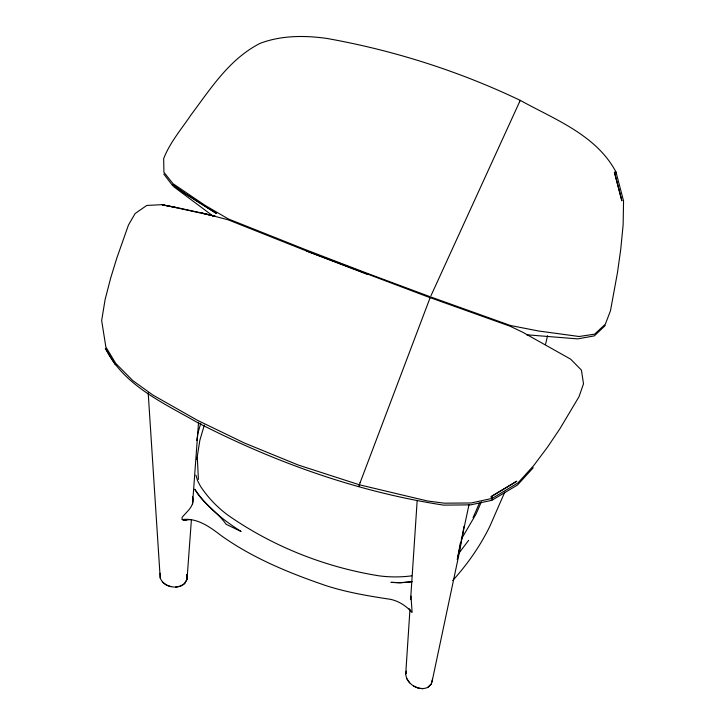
<?xml version="1.0" encoding="UTF-8"?>
<svg xmlns="http://www.w3.org/2000/svg" width="725" height="725" viewBox="0 0 725 725"><rect width="100%" height="100%" fill="white"/><g stroke="black" fill="none" stroke-linecap="round" stroke-linejoin="round"><path stroke-width="1.09" d="M409.942 609.707L405.728 673.897C406.39 683.929 418.533 691.523 427.786 687.418L431.293 684.019L432.553 679.262L459.523 551.779L464.054 526.241M410.604 599.575L417.183 500.413M148.19 392.859L160.207 577.997C163.696 587.259 177.344 589.969 184.585 583.543L187.023 579.366L191.382 519.934M192.533 504.237L198.55 422.222M492.384 498.356L492.257 499.842L492.121 498.465L490.843 496.824L516.807 481.201L491.623 496.308L492.384 498.356L471.168 502.969L444.28 503.177L427.442 500.984L359.491 484.817L298.192 465.006L244.289 442.957L197.345 420.255L152.884 395.053L132.811 380.607L115.719 363.37L105.85 346.967L101.663 320.568L105.125 299.452L110.635 278.173L116.779 258.191L128.461 225.031L135.122 213.531L146.758 205.447L162.183 204.658L215.189 216.195L201.333 212.933M196.765 440.419L197.998 432.752L200.798 423.291M196.765 459.605L199.873 440.193L204.341 425.058M460.384 542.916L457.294 559.582L469.03 504.528M545.49 344.547L547.565 335.748M359.401 484.798L359.102 486.339L360.044 482.614M432.535 679.262L431.284 684.01L427.777 687.4M406.245 672.002L405.728 673.897L406.489 671.096M360.135 482.642L429.834 298.437M504.754 492.166L489.928 526.151C480.186 546.061 467.507 564.159 452.699 580.571M473.081 517.614L479.406 503.141M481.373 501.845L476.053 514.016L461.29 539.228M431.003 295.655L520.251 100.358C554.997 119.616 596.557 135.004 616.187 172.36L616.44 172.749L614.356 172.079L621.869 200.861L614.61 172.822L616.187 172.36M519.39 101.645L520.178 100.331C458.88 71.077 393.702 50.342 326.839 38.434C304.572 35.326 281.454 35.298 260.157 43.328C229.653 58.788 211.02 88.133 191.164 114.695C181.504 129.014 169.985 142.354 163.669 158.621L163.922 172.269L172.967 183.633L204.912 205.293L228.33 218.941L306.811 250.161L367.312 273.352L430.55 296.888L510.572 325.534L538.448 330.972L579.085 336.509L594.654 334.153L605.339 324.166L610.477 310.762L617.482 272.546L620.727 249.391L623.128 224.913L623.554 200.979L616.033 172.206M458.626 553.556L468.64 540.324M533.256 467.725L517.532 484.98L491.885 500.313L470.688 504.854L443.655 505.135C357.815 491.967 274.884 462.378 197.771 422.702L197.282 422.448C163.669 403.082 124.011 385.7 105.787 349.024M605.266 325.507L594.328 335.883L577.662 338.883L526.604 334.769M492.121 498.465L518.067 482.823L533.654 465.631L547.728 446.854L560.099 428.448L579.021 396.693L583.507 383.788L581.423 370.103L570.647 359.165L522.607 332.186L510.273 326.295L430.224 297.667M192.515 496.734C195.224 505.697 187.032 511.306 182.084 517.342L182.183 519.589L184.041 520.305L186.642 519.789M175.64 587.114L180.462 586.208L184.576 583.571L187.005 579.411L186.968 574.689M184.041 520.305L191.11 519.472M411.936 581.794L400.998 582.728L390.947 582.347L399.212 582.773L411.999 581.758M182.183 519.589C197.436 517.541 210.277 527.283 221.696 535.983C253.27 558.377 289.502 573.149 325.942 585.619C346.949 592.416 368.663 596.022 390.413 599.321C399.131 601.125 406.208 606.118 412.126 612.362L410.984 596.104M423.056 688.732L418.135 688.079L413.594 685.968M177.29 207.676L162.282 204.867L177.317 207.722M178.386 207.921L200.245 212.697M201.169 212.778L227.94 219.738L306.439 250.959L430.324 297.785M170.81 586.607L166.27 584.984L162.482 582.112M306.593 251.086L367.086 274.277M213.603 216.485L173.782 186.751M408.891 608.402L411.175 611.936M163.778 174.018L172.849 185.899M406.788 678.754L409.661 682.868M105.352 348.254L115.357 364.802M195.913 475.138L197.599 480.775L200.49 486.285A118.655 112.067 -1.3 0 0 227.795 515.076C272.6 546.433 325.135 567.231 379.112 575.84A119.516 113.762 11.9 0 0 411.709 575.84M197.327 457.312L198.396 479.433M186.977 574.644L187.023 579.366M160.207 573.267L160.225 577.988M240.908 531.38L226.155 524.311C217.038 511.46 202.647 503.186 194.78 489.185C206.344 506.893 223.327 520.07 240.908 531.38M216.512 213.522L185.473 193.865L172.586 184.775L185.537 193.838L216.512 213.522"/></g></svg>
